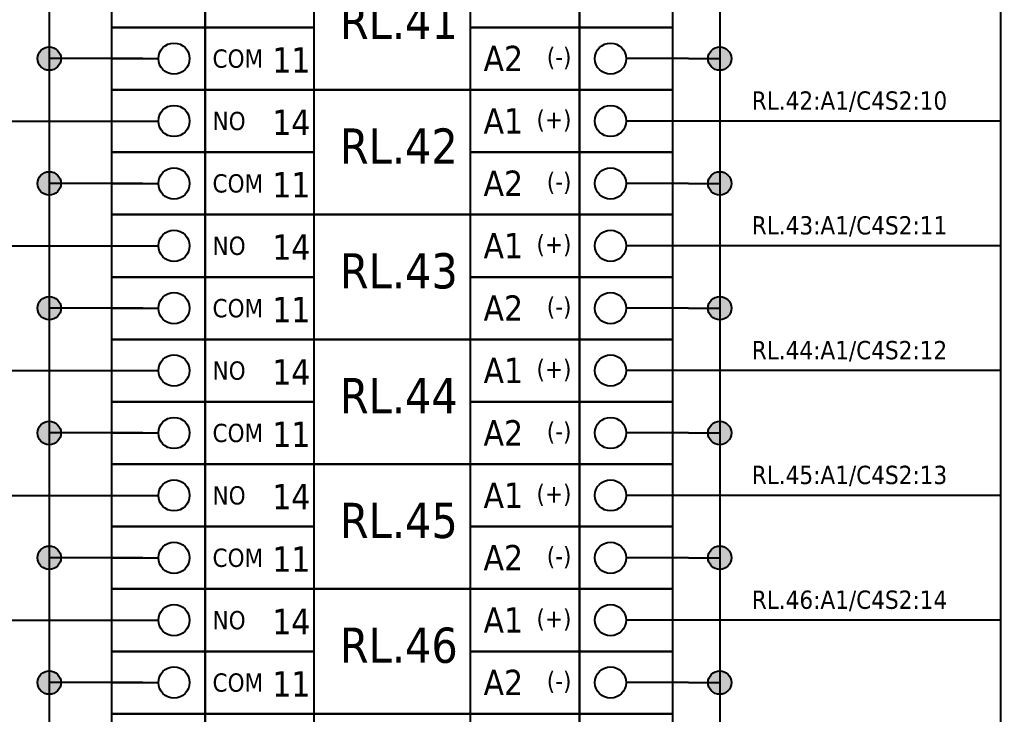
# Model space of a CAD drawing. Header units: millimetres. Extents: x 0 to 1792788, y -13 to 262234.
# Drawn here: x 236.1 to 299, y 171 to 215.5 of the extents above; entities that cross this region are included whole.
import ezdxf
from ezdxf.enums import TextEntityAlignment as Align

# ---------------------------------------------------------------- set-up
doc = ezdxf.new("R2010")
doc.units = ezdxf.units.MM
doc.linetypes.add('EPL_DASHDOT', pattern=[1, 0.8, -0.1, 0, -0.1])
for name, color, linetype, lineweight in [('EPLAN300', 5, 'Continuous', 25), ('EPLAN302', 5, 'Continuous', 25), ('EPLAN305', 5, 'Continuous', 25), ('EPLAN307', 134, 'EPL_DASHDOT', 25), ('EPLAN311', 7, 'Continuous', 25), ('EPLAN317', 7, 'Continuous', 25), ('EPLAN400', 5, 'Continuous', 35), ('EPLAN405', 7, 'Continuous', 25), ('EPLAN420', 7, 'Continuous', 35), ('EPLAN421', 5, 'Continuous', 35), ('EPLAN440', 73, 'Continuous', 35), ('EPLAN500', 7, 'Continuous', 35), ('EPLAN501', 7, 'Continuous', 35), ('EPLAN502', 7, 'Continuous', 35), ('EPLAN503', 7, 'Continuous', 35), ('EPLAN504', 7, 'Continuous', 35)]:
    doc.layers.add(name, color=color, linetype=linetype, lineweight=lineweight)
doc.styles.add('Tahoma', font='')
doc.styles.get('Tahoma').set_extended_font_data('Tahoma')

# ---------------------------------------------------------------- blocks, each defined once
blk = doc.blocks.new('EPLSYM_LibrarySPECIAL_Symbol17_Variant3_Placement1')
at = {"layer": 'EPLAN302', "lineweight": 25, "ltscale": 4}
blk.add_line((4, 0), (1, 0), dxfattribs=at)
blk.add_circle((0, 0), 1, dxfattribs=at)
at = {"layer": 'EPLAN420', "color": 7, "style": 'Tahoma'}
blk.add_attdef('17_20036', text='', height=1.6254, dxfattribs=at).set_placement((-1.5, -0.16254), align=Align.MIDDLE_RIGHT)
at = {"layer": 'EPLAN421', "color": 5, "style": 'Tahoma'}
blk.add_attdef('17_20039', text='', height=1.1739, dxfattribs=at).set_placement((3, 1), align=Align.BOTTOM_RIGHT)
blk = doc.blocks.new('EPLSYM_LibrarySPECIAL_Symbol17_Variant1_Placement1')
at = {"layer": 'EPLAN302', "lineweight": 25, "ltscale": 4}
blk.add_line((-4, 0), (-1, 0), dxfattribs=at)
blk.add_circle((0, 0), 1, dxfattribs=at)
at = {"layer": 'EPLAN420', "color": 7, "style": 'Tahoma'}
blk.add_attdef('17_20036', text='', height=1.6254, dxfattribs=at).set_placement((1.5, -0.16254), align=Align.MIDDLE_LEFT)
at = {"layer": 'EPLAN421', "color": 5, "style": 'Tahoma'}
blk.add_attdef('17_20039', text='', height=1.1739, dxfattribs=at).set_placement((-3, 1), align=Align.BOTTOM_LEFT)
blk = doc.blocks.new('EPLSYM_LibrarySPECIAL_Symbol2_Variant0_Placement1_8')
at = {"layer": 'EPLAN307', "lineweight": 25, "ltscale": 4}
blk.add_lwpolyline([(0, -8), (36, -8), (36, 0), (0, 0)], close=True, dxfattribs=at)
at = {"layer": 'EPLAN400', "color": 5, "style": 'Tahoma'}
blk.add_attdef('88_20010', text='', height=2.2575, dxfattribs=at).set_placement((-1.5, -0.9515), align=Align.TOP_CENTER)
at = {"layer": 'EPLAN500', "color": 7, "style": 'Tahoma'}
blk.add_attdef('88_20027', text='', height=1.6254, dxfattribs=at).set_placement((-1.5, -4.57508), align=Align.TOP_RIGHT)
at = {"layer": 'EPLAN501', "color": 7, "style": 'Tahoma'}
blk.add_attdef('88_20011', text='', height=1.6254, dxfattribs=at).set_placement((-1.5, -9.97508), align=Align.TOP_RIGHT)
at = {"layer": 'EPLAN502', "color": 7, "style": 'Tahoma'}
blk.add_attdef('88_20025', text='', height=1.6254, dxfattribs=at).set_placement((-1.5, -12.67508), align=Align.TOP_RIGHT)
at = {"layer": 'EPLAN503', "color": 7, "style": 'Tahoma'}
blk.add_attdef('88_20024', text='', height=1.6254, dxfattribs=at).set_placement((-1.5, -15.37508), align=Align.TOP_RIGHT)
at = {"layer": 'EPLAN504', "color": 7, "style": 'Tahoma'}
blk.add_attdef('88_20901[1]', text='', height=1.6254, dxfattribs=at).set_placement((-1.5, -7.27508), align=Align.TOP_RIGHT)
blk = doc.blocks.new('EPLSYM_LibrarySPECIAL_Symbol0_Variant0_Placement1_8')
at = {"layer": 'EPLAN305', "lineweight": 25, "ltscale": 4}
blk.add_lwpolyline([(0, -8), (36, -8), (36, 0), (0, 0)], close=True, dxfattribs=at)
at = {"layer": 'EPLAN400', "color": 5, "style": 'Tahoma'}
blk.add_attdef('17_20010', text='', height=2.2575, dxfattribs=at).set_placement((-1.5, -0.9515), align=Align.TOP_CENTER)
at = {"layer": 'EPLAN440', "color": 73, "style": 'Tahoma'}
blk.add_attdef('17_20300', text='', height=1.6254, dxfattribs=at).set_placement((-1.5, -4.57508), align=Align.TOP_RIGHT)
at = {"layer": 'EPLAN500', "color": 7, "style": 'Tahoma'}
blk.add_attdef('17_20027', text='', height=1.6254, dxfattribs=at).set_placement((-1.5, -7.27508), align=Align.TOP_RIGHT)
at = {"layer": 'EPLAN501', "color": 7, "style": 'Tahoma'}
blk.add_attdef('17_20011', text='', height=1.6254, dxfattribs=at).set_placement((-1.5, -12.67508), align=Align.TOP_RIGHT)
at = {"layer": 'EPLAN502', "color": 7, "style": 'Tahoma'}
blk.add_attdef('17_20025', text='', height=1.6254, dxfattribs=at).set_placement((-1.5, -15.37508), align=Align.TOP_RIGHT)
at = {"layer": 'EPLAN503', "color": 7, "style": 'Tahoma'}
blk.add_attdef('17_20024', text='', height=1.6254, dxfattribs=at).set_placement((-1.5, -18.07508), align=Align.TOP_RIGHT)
at = {"layer": 'EPLAN504', "color": 7, "style": 'Tahoma'}
blk.add_attdef('17_20901[1]', text='', height=1.6254, dxfattribs=at).set_placement((-1.5, -9.97508), align=Align.TOP_RIGHT)
blk = doc.blocks.new('EPLSYM_LibrarySPECIAL_Symbol2_Variant0_Placement1_9')
at = {"layer": 'EPLAN307', "lineweight": 25, "ltscale": 4}
blk.add_lwpolyline([(0, -8), (36, -8), (36, 0), (0, 0)], close=True, dxfattribs=at)
at = {"layer": 'EPLAN400', "color": 5, "style": 'Tahoma'}
blk.add_attdef('88_20010', text='', height=2.2575, dxfattribs=at).set_placement((-1.5, -0.9515), align=Align.TOP_CENTER)
at = {"layer": 'EPLAN500', "color": 7, "style": 'Tahoma'}
blk.add_attdef('88_20027', text='', height=1.6254, dxfattribs=at).set_placement((-1.5, -4.57508), align=Align.TOP_RIGHT)
at = {"layer": 'EPLAN501', "color": 7, "style": 'Tahoma'}
blk.add_attdef('88_20011', text='', height=1.6254, dxfattribs=at).set_placement((-1.5, -9.97508), align=Align.TOP_RIGHT)
at = {"layer": 'EPLAN502', "color": 7, "style": 'Tahoma'}
blk.add_attdef('88_20025', text='', height=1.6254, dxfattribs=at).set_placement((-1.5, -12.67508), align=Align.TOP_RIGHT)
at = {"layer": 'EPLAN503', "color": 7, "style": 'Tahoma'}
blk.add_attdef('88_20024', text='', height=1.6254, dxfattribs=at).set_placement((-1.5, -15.37508), align=Align.TOP_RIGHT)
at = {"layer": 'EPLAN504', "color": 7, "style": 'Tahoma'}
blk.add_attdef('88_20901[1]', text='', height=1.6254, dxfattribs=at).set_placement((-1.5, -7.27508), align=Align.TOP_RIGHT)
blk = doc.blocks.new('EPLSYM_LibrarySPECIAL_Symbol0_Variant0_Placement1_9')
at = {"layer": 'EPLAN305', "lineweight": 25, "ltscale": 4}
blk.add_lwpolyline([(0, -8), (36, -8), (36, 0), (0, 0)], close=True, dxfattribs=at)
at = {"layer": 'EPLAN400', "color": 5, "style": 'Tahoma'}
blk.add_attdef('17_20010', text='', height=2.2575, dxfattribs=at).set_placement((-1.5, -0.9515), align=Align.TOP_CENTER)
at = {"layer": 'EPLAN440', "color": 73, "style": 'Tahoma'}
blk.add_attdef('17_20300', text='', height=1.6254, dxfattribs=at).set_placement((-1.5, -4.57508), align=Align.TOP_RIGHT)
at = {"layer": 'EPLAN500', "color": 7, "style": 'Tahoma'}
blk.add_attdef('17_20027', text='', height=1.6254, dxfattribs=at).set_placement((-1.5, -7.27508), align=Align.TOP_RIGHT)
at = {"layer": 'EPLAN501', "color": 7, "style": 'Tahoma'}
blk.add_attdef('17_20011', text='', height=1.6254, dxfattribs=at).set_placement((-1.5, -12.67508), align=Align.TOP_RIGHT)
at = {"layer": 'EPLAN502', "color": 7, "style": 'Tahoma'}
blk.add_attdef('17_20025', text='', height=1.6254, dxfattribs=at).set_placement((-1.5, -15.37508), align=Align.TOP_RIGHT)
at = {"layer": 'EPLAN503', "color": 7, "style": 'Tahoma'}
blk.add_attdef('17_20024', text='', height=1.6254, dxfattribs=at).set_placement((-1.5, -18.07508), align=Align.TOP_RIGHT)
at = {"layer": 'EPLAN504', "color": 7, "style": 'Tahoma'}
blk.add_attdef('17_20901[1]', text='', height=1.6254, dxfattribs=at).set_placement((-1.5, -9.97508), align=Align.TOP_RIGHT)
blk = doc.blocks.new('EPLSYM_LibrarySPECIAL_Symbol2_Variant0_Placement1_10')
at = {"layer": 'EPLAN307', "lineweight": 25, "ltscale": 4}
blk.add_lwpolyline([(0, -8), (36, -8), (36, 0), (0, 0)], close=True, dxfattribs=at)
at = {"layer": 'EPLAN400', "color": 5, "style": 'Tahoma'}
blk.add_attdef('88_20010', text='', height=2.2575, dxfattribs=at).set_placement((-1.5, -0.9515), align=Align.TOP_CENTER)
at = {"layer": 'EPLAN500', "color": 7, "style": 'Tahoma'}
blk.add_attdef('88_20027', text='', height=1.6254, dxfattribs=at).set_placement((-1.5, -4.57508), align=Align.TOP_RIGHT)
at = {"layer": 'EPLAN501', "color": 7, "style": 'Tahoma'}
blk.add_attdef('88_20011', text='', height=1.6254, dxfattribs=at).set_placement((-1.5, -9.97508), align=Align.TOP_RIGHT)
at = {"layer": 'EPLAN502', "color": 7, "style": 'Tahoma'}
blk.add_attdef('88_20025', text='', height=1.6254, dxfattribs=at).set_placement((-1.5, -12.67508), align=Align.TOP_RIGHT)
at = {"layer": 'EPLAN503', "color": 7, "style": 'Tahoma'}
blk.add_attdef('88_20024', text='', height=1.6254, dxfattribs=at).set_placement((-1.5, -15.37508), align=Align.TOP_RIGHT)
at = {"layer": 'EPLAN504', "color": 7, "style": 'Tahoma'}
blk.add_attdef('88_20901[1]', text='', height=1.6254, dxfattribs=at).set_placement((-1.5, -7.27508), align=Align.TOP_RIGHT)
blk = doc.blocks.new('EPLSYM_LibrarySPECIAL_Symbol0_Variant0_Placement1_10')
at = {"layer": 'EPLAN305', "lineweight": 25, "ltscale": 4}
blk.add_lwpolyline([(0, -8), (36, -8), (36, 0), (0, 0)], close=True, dxfattribs=at)
at = {"layer": 'EPLAN400', "color": 5, "style": 'Tahoma'}
blk.add_attdef('17_20010', text='', height=2.2575, dxfattribs=at).set_placement((-1.5, -0.9515), align=Align.TOP_CENTER)
at = {"layer": 'EPLAN440', "color": 73, "style": 'Tahoma'}
blk.add_attdef('17_20300', text='', height=1.6254, dxfattribs=at).set_placement((-1.5, -4.57508), align=Align.TOP_RIGHT)
at = {"layer": 'EPLAN500', "color": 7, "style": 'Tahoma'}
blk.add_attdef('17_20027', text='', height=1.6254, dxfattribs=at).set_placement((-1.5, -7.27508), align=Align.TOP_RIGHT)
at = {"layer": 'EPLAN501', "color": 7, "style": 'Tahoma'}
blk.add_attdef('17_20011', text='', height=1.6254, dxfattribs=at).set_placement((-1.5, -12.67508), align=Align.TOP_RIGHT)
at = {"layer": 'EPLAN502', "color": 7, "style": 'Tahoma'}
blk.add_attdef('17_20025', text='', height=1.6254, dxfattribs=at).set_placement((-1.5, -15.37508), align=Align.TOP_RIGHT)
at = {"layer": 'EPLAN503', "color": 7, "style": 'Tahoma'}
blk.add_attdef('17_20024', text='', height=1.6254, dxfattribs=at).set_placement((-1.5, -18.07508), align=Align.TOP_RIGHT)
at = {"layer": 'EPLAN504', "color": 7, "style": 'Tahoma'}
blk.add_attdef('17_20901[1]', text='', height=1.6254, dxfattribs=at).set_placement((-1.5, -9.97508), align=Align.TOP_RIGHT)
blk = doc.blocks.new('EPLSYM_LibrarySPECIAL_Symbol2_Variant0_Placement1_11')
at = {"layer": 'EPLAN307', "lineweight": 25, "ltscale": 4}
blk.add_lwpolyline([(0, -8), (36, -8), (36, 0), (0, 0)], close=True, dxfattribs=at)
at = {"layer": 'EPLAN400', "color": 5, "style": 'Tahoma'}
blk.add_attdef('88_20010', text='', height=2.2575, dxfattribs=at).set_placement((-1.5, -0.9515), align=Align.TOP_CENTER)
at = {"layer": 'EPLAN500', "color": 7, "style": 'Tahoma'}
blk.add_attdef('88_20027', text='', height=1.6254, dxfattribs=at).set_placement((-1.5, -4.57508), align=Align.TOP_RIGHT)
at = {"layer": 'EPLAN501', "color": 7, "style": 'Tahoma'}
blk.add_attdef('88_20011', text='', height=1.6254, dxfattribs=at).set_placement((-1.5, -9.97508), align=Align.TOP_RIGHT)
at = {"layer": 'EPLAN502', "color": 7, "style": 'Tahoma'}
blk.add_attdef('88_20025', text='', height=1.6254, dxfattribs=at).set_placement((-1.5, -12.67508), align=Align.TOP_RIGHT)
at = {"layer": 'EPLAN503', "color": 7, "style": 'Tahoma'}
blk.add_attdef('88_20024', text='', height=1.6254, dxfattribs=at).set_placement((-1.5, -15.37508), align=Align.TOP_RIGHT)
at = {"layer": 'EPLAN504', "color": 7, "style": 'Tahoma'}
blk.add_attdef('88_20901[1]', text='', height=1.6254, dxfattribs=at).set_placement((-1.5, -7.27508), align=Align.TOP_RIGHT)
blk = doc.blocks.new('EPLSYM_LibrarySPECIAL_Symbol0_Variant0_Placement1_11')
at = {"layer": 'EPLAN305', "lineweight": 25, "ltscale": 4}
blk.add_lwpolyline([(0, -8), (36, -8), (36, 0), (0, 0)], close=True, dxfattribs=at)
at = {"layer": 'EPLAN400', "color": 5, "style": 'Tahoma'}
blk.add_attdef('17_20010', text='', height=2.2575, dxfattribs=at).set_placement((-1.5, -0.9515), align=Align.TOP_CENTER)
at = {"layer": 'EPLAN440', "color": 73, "style": 'Tahoma'}
blk.add_attdef('17_20300', text='', height=1.6254, dxfattribs=at).set_placement((-1.5, -4.57508), align=Align.TOP_RIGHT)
at = {"layer": 'EPLAN500', "color": 7, "style": 'Tahoma'}
blk.add_attdef('17_20027', text='', height=1.6254, dxfattribs=at).set_placement((-1.5, -7.27508), align=Align.TOP_RIGHT)
at = {"layer": 'EPLAN501', "color": 7, "style": 'Tahoma'}
blk.add_attdef('17_20011', text='', height=1.6254, dxfattribs=at).set_placement((-1.5, -12.67508), align=Align.TOP_RIGHT)
at = {"layer": 'EPLAN502', "color": 7, "style": 'Tahoma'}
blk.add_attdef('17_20025', text='', height=1.6254, dxfattribs=at).set_placement((-1.5, -15.37508), align=Align.TOP_RIGHT)
at = {"layer": 'EPLAN503', "color": 7, "style": 'Tahoma'}
blk.add_attdef('17_20024', text='', height=1.6254, dxfattribs=at).set_placement((-1.5, -18.07508), align=Align.TOP_RIGHT)
at = {"layer": 'EPLAN504', "color": 7, "style": 'Tahoma'}
blk.add_attdef('17_20901[1]', text='', height=1.6254, dxfattribs=at).set_placement((-1.5, -9.97508), align=Align.TOP_RIGHT)
blk = doc.blocks.new('EPLSYM_LibrarySPECIAL_Symbol2_Variant0_Placement1_12')
at = {"layer": 'EPLAN307', "lineweight": 25, "ltscale": 4}
blk.add_lwpolyline([(0, -8), (36, -8), (36, 0), (0, 0)], close=True, dxfattribs=at)
at = {"layer": 'EPLAN400', "color": 5, "style": 'Tahoma'}
blk.add_attdef('88_20010', text='', height=2.2575, dxfattribs=at).set_placement((-1.5, -0.9515), align=Align.TOP_CENTER)
at = {"layer": 'EPLAN500', "color": 7, "style": 'Tahoma'}
blk.add_attdef('88_20027', text='', height=1.6254, dxfattribs=at).set_placement((-1.5, -4.57508), align=Align.TOP_RIGHT)
at = {"layer": 'EPLAN501', "color": 7, "style": 'Tahoma'}
blk.add_attdef('88_20011', text='', height=1.6254, dxfattribs=at).set_placement((-1.5, -9.97508), align=Align.TOP_RIGHT)
at = {"layer": 'EPLAN502', "color": 7, "style": 'Tahoma'}
blk.add_attdef('88_20025', text='', height=1.6254, dxfattribs=at).set_placement((-1.5, -12.67508), align=Align.TOP_RIGHT)
at = {"layer": 'EPLAN503', "color": 7, "style": 'Tahoma'}
blk.add_attdef('88_20024', text='', height=1.6254, dxfattribs=at).set_placement((-1.5, -15.37508), align=Align.TOP_RIGHT)
at = {"layer": 'EPLAN504', "color": 7, "style": 'Tahoma'}
blk.add_attdef('88_20901[1]', text='', height=1.6254, dxfattribs=at).set_placement((-1.5, -7.27508), align=Align.TOP_RIGHT)
blk = doc.blocks.new('EPLSYM_LibrarySPECIAL_Symbol0_Variant0_Placement1_12')
at = {"layer": 'EPLAN305', "lineweight": 25, "ltscale": 4}
blk.add_lwpolyline([(0, -8), (36, -8), (36, 0), (0, 0)], close=True, dxfattribs=at)
at = {"layer": 'EPLAN400', "color": 5, "style": 'Tahoma'}
blk.add_attdef('17_20010', text='', height=2.2575, dxfattribs=at).set_placement((-1.5, -0.9515), align=Align.TOP_CENTER)
at = {"layer": 'EPLAN440', "color": 73, "style": 'Tahoma'}
blk.add_attdef('17_20300', text='', height=1.6254, dxfattribs=at).set_placement((-1.5, -4.57508), align=Align.TOP_RIGHT)
at = {"layer": 'EPLAN500', "color": 7, "style": 'Tahoma'}
blk.add_attdef('17_20027', text='', height=1.6254, dxfattribs=at).set_placement((-1.5, -7.27508), align=Align.TOP_RIGHT)
at = {"layer": 'EPLAN501', "color": 7, "style": 'Tahoma'}
blk.add_attdef('17_20011', text='', height=1.6254, dxfattribs=at).set_placement((-1.5, -12.67508), align=Align.TOP_RIGHT)
at = {"layer": 'EPLAN502', "color": 7, "style": 'Tahoma'}
blk.add_attdef('17_20025', text='', height=1.6254, dxfattribs=at).set_placement((-1.5, -15.37508), align=Align.TOP_RIGHT)
at = {"layer": 'EPLAN503', "color": 7, "style": 'Tahoma'}
blk.add_attdef('17_20024', text='', height=1.6254, dxfattribs=at).set_placement((-1.5, -18.07508), align=Align.TOP_RIGHT)
at = {"layer": 'EPLAN504', "color": 7, "style": 'Tahoma'}
blk.add_attdef('17_20901[1]', text='', height=1.6254, dxfattribs=at).set_placement((-1.5, -9.97508), align=Align.TOP_RIGHT)
blk = doc.blocks.new('EPLSYM_LibrarySPECIAL_Symbol2_Variant0_Placement1_13')
at = {"layer": 'EPLAN307', "lineweight": 25, "ltscale": 4}
blk.add_lwpolyline([(0, -8), (36, -8), (36, 0), (0, 0)], close=True, dxfattribs=at)
at = {"layer": 'EPLAN400', "color": 5, "style": 'Tahoma'}
blk.add_attdef('88_20010', text='', height=2.2575, dxfattribs=at).set_placement((-1.5, -0.9515), align=Align.TOP_CENTER)
at = {"layer": 'EPLAN500', "color": 7, "style": 'Tahoma'}
blk.add_attdef('88_20027', text='', height=1.6254, dxfattribs=at).set_placement((-1.5, -4.57508), align=Align.TOP_RIGHT)
at = {"layer": 'EPLAN501', "color": 7, "style": 'Tahoma'}
blk.add_attdef('88_20011', text='', height=1.6254, dxfattribs=at).set_placement((-1.5, -9.97508), align=Align.TOP_RIGHT)
at = {"layer": 'EPLAN502', "color": 7, "style": 'Tahoma'}
blk.add_attdef('88_20025', text='', height=1.6254, dxfattribs=at).set_placement((-1.5, -12.67508), align=Align.TOP_RIGHT)
at = {"layer": 'EPLAN503', "color": 7, "style": 'Tahoma'}
blk.add_attdef('88_20024', text='', height=1.6254, dxfattribs=at).set_placement((-1.5, -15.37508), align=Align.TOP_RIGHT)
at = {"layer": 'EPLAN504', "color": 7, "style": 'Tahoma'}
blk.add_attdef('88_20901[1]', text='', height=1.6254, dxfattribs=at).set_placement((-1.5, -7.27508), align=Align.TOP_RIGHT)
blk = doc.blocks.new('EPLSYM_LibrarySPECIAL_Symbol0_Variant0_Placement1_13')
at = {"layer": 'EPLAN305', "lineweight": 25, "ltscale": 4}
blk.add_lwpolyline([(0, -8), (36, -8), (36, 0), (0, 0)], close=True, dxfattribs=at)
at = {"layer": 'EPLAN400', "color": 5, "style": 'Tahoma'}
blk.add_attdef('17_20010', text='', height=2.2575, dxfattribs=at).set_placement((-1.5, -0.9515), align=Align.TOP_CENTER)
at = {"layer": 'EPLAN440', "color": 73, "style": 'Tahoma'}
blk.add_attdef('17_20300', text='', height=1.6254, dxfattribs=at).set_placement((-1.5, -4.57508), align=Align.TOP_RIGHT)
at = {"layer": 'EPLAN500', "color": 7, "style": 'Tahoma'}
blk.add_attdef('17_20027', text='', height=1.6254, dxfattribs=at).set_placement((-1.5, -7.27508), align=Align.TOP_RIGHT)
at = {"layer": 'EPLAN501', "color": 7, "style": 'Tahoma'}
blk.add_attdef('17_20011', text='', height=1.6254, dxfattribs=at).set_placement((-1.5, -12.67508), align=Align.TOP_RIGHT)
at = {"layer": 'EPLAN502', "color": 7, "style": 'Tahoma'}
blk.add_attdef('17_20025', text='', height=1.6254, dxfattribs=at).set_placement((-1.5, -15.37508), align=Align.TOP_RIGHT)
at = {"layer": 'EPLAN503', "color": 7, "style": 'Tahoma'}
blk.add_attdef('17_20024', text='', height=1.6254, dxfattribs=at).set_placement((-1.5, -18.07508), align=Align.TOP_RIGHT)
at = {"layer": 'EPLAN504', "color": 7, "style": 'Tahoma'}
blk.add_attdef('17_20901[1]', text='', height=1.6254, dxfattribs=at).set_placement((-1.5, -9.97508), align=Align.TOP_RIGHT)
blk = doc.blocks.new('EPLSYM_LibrarySPECIAL_Symbol2_Variant0_Placement1_14')
at = {"layer": 'EPLAN307', "lineweight": 25, "ltscale": 4}
blk.add_lwpolyline([(0, -8), (36, -8), (36, 0), (0, 0)], close=True, dxfattribs=at)
at = {"layer": 'EPLAN400', "color": 5, "style": 'Tahoma'}
blk.add_attdef('88_20010', text='', height=2.2575, dxfattribs=at).set_placement((-1.5, -0.9515), align=Align.TOP_CENTER)
at = {"layer": 'EPLAN500', "color": 7, "style": 'Tahoma'}
blk.add_attdef('88_20027', text='', height=1.6254, dxfattribs=at).set_placement((-1.5, -4.57508), align=Align.TOP_RIGHT)
at = {"layer": 'EPLAN501', "color": 7, "style": 'Tahoma'}
blk.add_attdef('88_20011', text='', height=1.6254, dxfattribs=at).set_placement((-1.5, -9.97508), align=Align.TOP_RIGHT)
at = {"layer": 'EPLAN502', "color": 7, "style": 'Tahoma'}
blk.add_attdef('88_20025', text='', height=1.6254, dxfattribs=at).set_placement((-1.5, -12.67508), align=Align.TOP_RIGHT)
at = {"layer": 'EPLAN503', "color": 7, "style": 'Tahoma'}
blk.add_attdef('88_20024', text='', height=1.6254, dxfattribs=at).set_placement((-1.5, -15.37508), align=Align.TOP_RIGHT)
at = {"layer": 'EPLAN504', "color": 7, "style": 'Tahoma'}
blk.add_attdef('88_20901[1]', text='', height=1.6254, dxfattribs=at).set_placement((-1.5, -7.27508), align=Align.TOP_RIGHT)
blk = doc.blocks.new('EPLSYM_LibrarySPECIAL_Symbol0_Variant0_Placement1_14')
at = {"layer": 'EPLAN305', "lineweight": 25, "ltscale": 4}
blk.add_lwpolyline([(0, -8), (36, -8), (36, 0), (0, 0)], close=True, dxfattribs=at)
at = {"layer": 'EPLAN400', "color": 5, "style": 'Tahoma'}
blk.add_attdef('17_20010', text='', height=2.2575, dxfattribs=at).set_placement((-1.5, -0.9515), align=Align.TOP_CENTER)
at = {"layer": 'EPLAN440', "color": 73, "style": 'Tahoma'}
blk.add_attdef('17_20300', text='', height=1.6254, dxfattribs=at).set_placement((-1.5, -4.57508), align=Align.TOP_RIGHT)
at = {"layer": 'EPLAN500', "color": 7, "style": 'Tahoma'}
blk.add_attdef('17_20027', text='', height=1.6254, dxfattribs=at).set_placement((-1.5, -7.27508), align=Align.TOP_RIGHT)
at = {"layer": 'EPLAN501', "color": 7, "style": 'Tahoma'}
blk.add_attdef('17_20011', text='', height=1.6254, dxfattribs=at).set_placement((-1.5, -12.67508), align=Align.TOP_RIGHT)
at = {"layer": 'EPLAN502', "color": 7, "style": 'Tahoma'}
blk.add_attdef('17_20025', text='', height=1.6254, dxfattribs=at).set_placement((-1.5, -15.37508), align=Align.TOP_RIGHT)
at = {"layer": 'EPLAN503', "color": 7, "style": 'Tahoma'}
blk.add_attdef('17_20024', text='', height=1.6254, dxfattribs=at).set_placement((-1.5, -18.07508), align=Align.TOP_RIGHT)
at = {"layer": 'EPLAN504', "color": 7, "style": 'Tahoma'}
blk.add_attdef('17_20901[1]', text='', height=1.6254, dxfattribs=at).set_placement((-1.5, -9.97508), align=Align.TOP_RIGHT)
blk = doc.blocks.new('EPLSYM_LibrarySPECIAL_Symbol308_Variant0_Placement0')
at = {"layer": 'EPLAN405', "color": 7, "style": 'Tahoma'}
for tag, p in [('17_31011', (1.5, 6.35)), ('17_31002', (1.5, 0.5))]:
    blk.add_attdef(tag, text='', height=1.174, dxfattribs=at).set_placement(p, align=Align.BOTTOM_LEFT)
for tag, p in [('17_31004', (1.5, 4.4)), ('17_31003', (1.5, 2.45))]:
    blk.add_attdef(tag, p, '', height=1.174, dxfattribs=at)

msp = doc.modelspace()

# ---------------------------------------------------------------- hatches: boundary and pattern name
at = {"layer": 'EPLAN311', "linetype": 'Continuous', "lineweight": 25, "ltscale": 4}
h = msp.add_hatch(color=7, dxfattribs=at)
edge = h.paths.add_edge_path(flags=0)
edge.add_arc((238, 213), 0.75, 0, 360)
h = msp.add_hatch(color=7, dxfattribs=at)
edge = h.paths.add_edge_path(flags=0)
edge.add_arc((281, 213), 0.75, 0, 360)
h = msp.add_hatch(color=7, dxfattribs=at)
edge = h.paths.add_edge_path(flags=0)
edge.add_arc((238, 205), 0.75, 0, 360)
h = msp.add_hatch(color=7, dxfattribs=at)
edge = h.paths.add_edge_path(flags=0)
edge.add_arc((281, 205), 0.75, 0, 360)
h = msp.add_hatch(color=7, dxfattribs=at)
edge = h.paths.add_edge_path(flags=0)
edge.add_arc((238, 197), 0.75, 0, 360)
h = msp.add_hatch(color=7, dxfattribs=at)
edge = h.paths.add_edge_path(flags=0)
edge.add_arc((281, 197), 0.75, 0, 360)
h = msp.add_hatch(color=7, dxfattribs=at)
edge = h.paths.add_edge_path(flags=0)
edge.add_arc((238, 189), 0.75, 0, 360)
h = msp.add_hatch(color=7, dxfattribs=at)
edge = h.paths.add_edge_path(flags=0)
edge.add_arc((281, 189), 0.75, 0, 360)
h = msp.add_hatch(color=7, dxfattribs=at)
edge = h.paths.add_edge_path(flags=0)
edge.add_arc((238, 181), 0.75, 0, 360)
h = msp.add_hatch(color=7, dxfattribs=at)
edge = h.paths.add_edge_path(flags=0)
edge.add_arc((281, 181), 0.75, 0, 360)
h = msp.add_hatch(color=7, dxfattribs=at)
edge = h.paths.add_edge_path(flags=0)
edge.add_arc((238, 173), 0.75, 0, 360)
h = msp.add_hatch(color=7, dxfattribs=at)
edge = h.paths.add_edge_path(flags=0)
edge.add_arc((281, 173), 0.75, 0, 360)

# ---------------------------------------------------------------- linework, layer by layer
at = {"layer": 'EPLAN300', "lineweight": 25, "ltscale": 4}
for points in [[(242, 215), (248, 215), (248, 219), (242, 219)], [(248, 211), (272, 211), (272, 219), (248, 219)], [(248, 215), (255, 215), (255, 219), (248, 219)], [(265, 215), (272, 215), (272, 219), (265, 219)], [(272, 215), (278, 215), (278, 219), (272, 219)], [(242, 211), (248, 211), (248, 215), (242, 215)], [(248, 211), (255, 211), (255, 215), (248, 215)], [(265, 211), (272, 211), (272, 215), (265, 215)], [(272, 211), (278, 211), (278, 215), (272, 215)], [(242, 207), (248, 207), (248, 211), (242, 211)], [(248, 203), (272, 203), (272, 211), (248, 211)], [(248, 207), (255, 207), (255, 211), (248, 211)], [(265, 207), (272, 207), (272, 211), (265, 211)], [(272, 207), (278, 207), (278, 211), (272, 211)], [(242, 203), (248, 203), (248, 207), (242, 207)], [(248, 203), (255, 203), (255, 207), (248, 207)], [(265, 203), (272, 203), (272, 207), (265, 207)], [(272, 203), (278, 203), (278, 207), (272, 207)], [(242, 199), (248, 199), (248, 203), (242, 203)], [(248, 195), (272, 195), (272, 203), (248, 203)], [(248, 199), (255, 199), (255, 203), (248, 203)], [(265, 199), (272, 199), (272, 203), (265, 203)], [(272, 199), (278, 199), (278, 203), (272, 203)], [(242, 195), (248, 195), (248, 199), (242, 199)], [(248, 195), (255, 195), (255, 199), (248, 199)], [(265, 195), (272, 195), (272, 199), (265, 199)], [(272, 195), (278, 195), (278, 199), (272, 199)], [(242, 191), (248, 191), (248, 195), (242, 195)], [(248, 187), (272, 187), (272, 195), (248, 195)], [(248, 191), (255, 191), (255, 195), (248, 195)], [(265, 191), (272, 191), (272, 195), (265, 195)], [(272, 191), (278, 191), (278, 195), (272, 195)], [(242, 187), (248, 187), (248, 191), (242, 191)], [(248, 187), (255, 187), (255, 191), (248, 191)], [(265, 187), (272, 187), (272, 191), (265, 191)], [(272, 187), (278, 187), (278, 191), (272, 191)], [(242, 183), (248, 183), (248, 187), (242, 187)], [(248, 179), (272, 179), (272, 187), (248, 187)], [(248, 183), (255, 183), (255, 187), (248, 187)], [(265, 183), (272, 183), (272, 187), (265, 187)], [(272, 183), (278, 183), (278, 187), (272, 187)], [(242, 179), (248, 179), (248, 183), (242, 183)], [(248, 179), (255, 179), (255, 183), (248, 183)], [(265, 179), (272, 179), (272, 183), (265, 183)], [(272, 179), (278, 179), (278, 183), (272, 183)], [(242, 175), (248, 175), (248, 179), (242, 179)], [(248, 171), (272, 171), (272, 179), (248, 179)], [(248, 175), (255, 175), (255, 179), (248, 179)], [(265, 175), (272, 175), (272, 179), (265, 179)], [(272, 175), (278, 175), (278, 179), (272, 179)], [(242, 171), (248, 171), (248, 175), (242, 175)], [(248, 171), (255, 171), (255, 175), (248, 175)], [(265, 171), (272, 171), (272, 175), (265, 175)], [(272, 171), (278, 171), (278, 175), (272, 175)], [(242, 167), (248, 167), (248, 171), (242, 171)], [(248, 163), (272, 163), (272, 171), (248, 171)], [(248, 167), (255, 167), (255, 171), (248, 171)], [(265, 167), (272, 167), (272, 171), (265, 171)], [(272, 167), (278, 167), (278, 171), (272, 171)]]:
    msp.add_lwpolyline(points, close=True, dxfattribs=at)
at = {"layer": 'EPLAN311', "ltscale": 4}
for p, q in [((281, 221), (281, 213)), ((238, 220), (238, 213)), ((238, 213), (238, 205)), ((244, 213), (240, 213)), ((279, 213), (276, 213)), ((281, 213), (281, 205)), ((299, 209), (297, 209)), ((238, 205), (238, 197)), ((244, 205), (240, 205)), ((279, 205), (276, 205)), ((281, 205), (281, 197)), ((299, 201), (297, 201)), ((238, 197), (238, 189)), ((244, 197), (240, 197)), ((279, 197), (276, 197)), ((281, 197), (281, 189)), ((299, 193), (297, 193)), ((238, 189), (238, 181)), ((244, 189), (240, 189)), ((279, 189), (276, 189)), ((281, 189), (281, 181)), ((299, 185), (297, 185)), ((238, 181), (238, 173)), ((244, 181), (240, 181)), ((279, 181), (276, 181)), ((281, 181), (281, 173)), ((299, 177), (297, 177)), ((238, 173), (238, 165)), ((244, 173), (240, 173)), ((279, 173), (276, 173)), ((281, 173), (281, 165))]:
    msp.add_line(p, q, dxfattribs=at)
at = {"layer": 'EPLAN311', "color": 7, "linetype": 'Continuous', "lineweight": 25, "ltscale": 4}
for p, q in [((238, 215), (238, 211)), ((281, 215), (281, 211)), ((240, 213), (238, 213)), ((279, 213), (281, 213)), ((238, 207), (238, 203)), ((281, 207), (281, 203)), ((240, 205), (238, 205)), ((279, 205), (281, 205)), ((238, 199), (238, 195)), ((281, 199), (281, 195)), ((240, 197), (238, 197)), ((279, 197), (281, 197)), ((238, 191), (238, 187)), ((281, 191), (281, 187)), ((240, 189), (238, 189)), ((279, 189), (281, 189)), ((238, 183), (238, 179)), ((281, 183), (281, 179)), ((240, 181), (238, 181)), ((279, 181), (281, 181)), ((238, 175), (238, 171)), ((281, 175), (281, 171)), ((240, 173), (238, 173)), ((279, 173), (281, 173))]:
    msp.add_line(p, q, dxfattribs=at)
at = {"layer": 'EPLAN311', "color": 7, "ltscale": 4}
for p, q in [((184.05, 209), (244, 209)), ((299, 209), (276, 209)), ((184.05, 201), (244, 201)), ((299, 201), (276, 201)), ((184.05, 193), (244, 193)), ((299, 193), (276, 193)), ((184.05, 185), (244, 185)), ((299, 185), (276, 185)), ((184.05, 177), (244, 177)), ((299, 177), (276, 177))]:
    msp.add_line(p, q, dxfattribs=at)
at = {"layer": 'EPLAN311', "color": 7, "linetype": 'Continuous', "lineweight": 25, "ltscale": 4}
for centre in [(238, 213), (281, 213), (238, 205), (281, 205), (238, 197), (281, 197), (238, 189), (281, 189), (238, 181), (281, 181), (238, 173), (281, 173)]:
    msp.add_circle(centre, 0.75, dxfattribs=at)
at = {"layer": 'EPLAN317', "lineweight": 25, "ltscale": 4}
for p, q in [((299, 219), (299, 215)), ((299, 217), (299, 209)), ((299, 211), (299, 207)), ((299, 209), (299, 201)), ((299, 203), (299, 199)), ((299, 201), (299, 193)), ((299, 195), (299, 191)), ((299, 193), (299, 185)), ((299, 187), (299, 183)), ((299, 185), (299, 177)), ((299, 179), (299, 175)), ((299, 177), (299, 169)), ((299, 171), (299, 167))]:
    msp.add_line(p, q, dxfattribs=at)

# ---------------------------------------------------------------- block references
for name, p in [('EPLSYM_LibrarySPECIAL_Symbol2_Variant0_Placement1_8', (242, 219)), ('EPLSYM_LibrarySPECIAL_Symbol2_Variant0_Placement1_9', (242, 211)), ('EPLSYM_LibrarySPECIAL_Symbol2_Variant0_Placement1_10', (242, 203)), ('EPLSYM_LibrarySPECIAL_Symbol2_Variant0_Placement1_11', (242, 195)), ('EPLSYM_LibrarySPECIAL_Symbol2_Variant0_Placement1_12', (242, 187)), ('EPLSYM_LibrarySPECIAL_Symbol2_Variant0_Placement1_13', (242, 179)), ('EPLSYM_LibrarySPECIAL_Symbol2_Variant0_Placement1_14', (242, 171))]:
    msp.add_blockref(name, p)
ref = msp.add_blockref('EPLSYM_LibrarySPECIAL_Symbol0_Variant0_Placement1_8', (242, 219))
ref.add_attrib('17_20010', 'RL.41', dxfattribs={"layer": 'EPLAN400', "color": 5, "height": 2.2575, "style": 'Tahoma'}).set_placement((260.419, 216.525), align=Align.TOP_CENTER)
ref = msp.add_blockref('EPLSYM_LibrarySPECIAL_Symbol17_Variant1_Placement1', (246, 213))
ref.add_attrib('17_20039', 'COM', dxfattribs={"layer": 'EPLAN421', "color": 5, "height": 1.1739, "style": 'Tahoma'}).set_placement((248.471, 212.063), align=Align.BOTTOM_LEFT)
ref.add_attrib('17_20036', '11', dxfattribs={"layer": 'EPLAN420', "color": 7, "height": 1.6254, "style": 'Tahoma'}).set_placement((252.304, 212.915), align=Align.MIDDLE_LEFT)
ref = msp.add_blockref('EPLSYM_LibrarySPECIAL_Symbol17_Variant3_Placement1', (274, 213))
ref.add_attrib('17_20039', '(-)', dxfattribs={"layer": 'EPLAN421', "color": 5, "height": 1.1739, "style": 'Tahoma'}).set_placement((271.49, 212.182), align=Align.BOTTOM_RIGHT)
ref.add_attrib('17_20036', 'A2', dxfattribs={"layer": 'EPLAN420', "color": 7, "height": 1.6254, "style": 'Tahoma'}).set_placement((268.386, 213.01), align=Align.MIDDLE_RIGHT)
ref = msp.add_blockref('EPLSYM_LibrarySPECIAL_Symbol0_Variant0_Placement1_9', (242, 211))
ref.add_attrib('17_20010', 'RL.42', dxfattribs={"layer": 'EPLAN400', "color": 5, "height": 2.2575, "style": 'Tahoma'}).set_placement((260.419, 208.525), align=Align.TOP_CENTER)
ref = msp.add_blockref('EPLSYM_LibrarySPECIAL_Symbol308_Variant0_Placement0', (283, 209))
ref.add_attrib('17_31011', 'RL.42:A1/C4S2:10', dxfattribs={"layer": 'EPLAN405', "color": 7, "height": 1.1739, "style": 'Tahoma'}).set_placement((283.055, 209.374), align=Align.BOTTOM_LEFT)
ref = msp.add_blockref('EPLSYM_LibrarySPECIAL_Symbol17_Variant1_Placement1', (246, 209))
ref.add_attrib('17_20039', 'NO', dxfattribs={"layer": 'EPLAN421', "color": 5, "height": 1.1739, "style": 'Tahoma'}).set_placement((248.471, 208.063), align=Align.BOTTOM_LEFT)
ref.add_attrib('17_20036', '14', dxfattribs={"layer": 'EPLAN420', "color": 7, "height": 1.6254, "style": 'Tahoma'}).set_placement((252.304, 208.915), align=Align.MIDDLE_LEFT)
ref = msp.add_blockref('EPLSYM_LibrarySPECIAL_Symbol17_Variant3_Placement1', (274, 209))
ref.add_attrib('17_20039', '(+)', dxfattribs={"layer": 'EPLAN421', "color": 5, "height": 1.1739, "style": 'Tahoma'}).set_placement((271.49, 208.182), align=Align.BOTTOM_RIGHT)
ref.add_attrib('17_20036', 'A1', dxfattribs={"layer": 'EPLAN420', "color": 7, "height": 1.6254, "style": 'Tahoma'}).set_placement((268.386, 209.01), align=Align.MIDDLE_RIGHT)
ref = msp.add_blockref('EPLSYM_LibrarySPECIAL_Symbol17_Variant1_Placement1', (246, 205))
ref.add_attrib('17_20039', 'COM', dxfattribs={"layer": 'EPLAN421', "color": 5, "height": 1.1739, "style": 'Tahoma'}).set_placement((248.471, 204.063), align=Align.BOTTOM_LEFT)
ref.add_attrib('17_20036', '11', dxfattribs={"layer": 'EPLAN420', "color": 7, "height": 1.6254, "style": 'Tahoma'}).set_placement((252.304, 204.915), align=Align.MIDDLE_LEFT)
ref = msp.add_blockref('EPLSYM_LibrarySPECIAL_Symbol17_Variant3_Placement1', (274, 205))
ref.add_attrib('17_20039', '(-)', dxfattribs={"layer": 'EPLAN421', "color": 5, "height": 1.1739, "style": 'Tahoma'}).set_placement((271.49, 204.182), align=Align.BOTTOM_RIGHT)
ref.add_attrib('17_20036', 'A2', dxfattribs={"layer": 'EPLAN420', "color": 7, "height": 1.6254, "style": 'Tahoma'}).set_placement((268.386, 205.01), align=Align.MIDDLE_RIGHT)
ref = msp.add_blockref('EPLSYM_LibrarySPECIAL_Symbol0_Variant0_Placement1_10', (242, 203))
ref.add_attrib('17_20010', 'RL.43', dxfattribs={"layer": 'EPLAN400', "color": 5, "height": 2.2575, "style": 'Tahoma'}).set_placement((260.419, 200.525), align=Align.TOP_CENTER)
ref = msp.add_blockref('EPLSYM_LibrarySPECIAL_Symbol308_Variant0_Placement0', (283, 201))
ref.add_attrib('17_31011', 'RL.43:A1/C4S2:11', dxfattribs={"layer": 'EPLAN405', "color": 7, "height": 1.1739, "style": 'Tahoma'}).set_placement((283.055, 201.374), align=Align.BOTTOM_LEFT)
ref = msp.add_blockref('EPLSYM_LibrarySPECIAL_Symbol17_Variant1_Placement1', (246, 201))
ref.add_attrib('17_20039', 'NO', dxfattribs={"layer": 'EPLAN421', "color": 5, "height": 1.1739, "style": 'Tahoma'}).set_placement((248.471, 200.063), align=Align.BOTTOM_LEFT)
ref.add_attrib('17_20036', '14', dxfattribs={"layer": 'EPLAN420', "color": 7, "height": 1.6254, "style": 'Tahoma'}).set_placement((252.304, 200.915), align=Align.MIDDLE_LEFT)
ref = msp.add_blockref('EPLSYM_LibrarySPECIAL_Symbol17_Variant3_Placement1', (274, 201))
ref.add_attrib('17_20039', '(+)', dxfattribs={"layer": 'EPLAN421', "color": 5, "height": 1.1739, "style": 'Tahoma'}).set_placement((271.49, 200.182), align=Align.BOTTOM_RIGHT)
ref.add_attrib('17_20036', 'A1', dxfattribs={"layer": 'EPLAN420', "color": 7, "height": 1.6254, "style": 'Tahoma'}).set_placement((268.386, 201.01), align=Align.MIDDLE_RIGHT)
ref = msp.add_blockref('EPLSYM_LibrarySPECIAL_Symbol17_Variant1_Placement1', (246, 197))
ref.add_attrib('17_20039', 'COM', dxfattribs={"layer": 'EPLAN421', "color": 5, "height": 1.1739, "style": 'Tahoma'}).set_placement((248.471, 196.063), align=Align.BOTTOM_LEFT)
ref.add_attrib('17_20036', '11', dxfattribs={"layer": 'EPLAN420', "color": 7, "height": 1.6254, "style": 'Tahoma'}).set_placement((252.304, 196.915), align=Align.MIDDLE_LEFT)
ref = msp.add_blockref('EPLSYM_LibrarySPECIAL_Symbol17_Variant3_Placement1', (274, 197))
ref.add_attrib('17_20039', '(-)', dxfattribs={"layer": 'EPLAN421', "color": 5, "height": 1.1739, "style": 'Tahoma'}).set_placement((271.49, 196.182), align=Align.BOTTOM_RIGHT)
ref.add_attrib('17_20036', 'A2', dxfattribs={"layer": 'EPLAN420', "color": 7, "height": 1.6254, "style": 'Tahoma'}).set_placement((268.386, 197.01), align=Align.MIDDLE_RIGHT)
ref = msp.add_blockref('EPLSYM_LibrarySPECIAL_Symbol0_Variant0_Placement1_11', (242, 195))
ref.add_attrib('17_20010', 'RL.44', dxfattribs={"layer": 'EPLAN400', "color": 5, "height": 2.2575, "style": 'Tahoma'}).set_placement((260.419, 192.525), align=Align.TOP_CENTER)
ref = msp.add_blockref('EPLSYM_LibrarySPECIAL_Symbol308_Variant0_Placement0', (283, 193))
ref.add_attrib('17_31011', 'RL.44:A1/C4S2:12', dxfattribs={"layer": 'EPLAN405', "color": 7, "height": 1.1739, "style": 'Tahoma'}).set_placement((283.055, 193.374), align=Align.BOTTOM_LEFT)
ref = msp.add_blockref('EPLSYM_LibrarySPECIAL_Symbol17_Variant1_Placement1', (246, 193))
ref.add_attrib('17_20039', 'NO', dxfattribs={"layer": 'EPLAN421', "color": 5, "height": 1.1739, "style": 'Tahoma'}).set_placement((248.471, 192.063), align=Align.BOTTOM_LEFT)
ref.add_attrib('17_20036', '14', dxfattribs={"layer": 'EPLAN420', "color": 7, "height": 1.6254, "style": 'Tahoma'}).set_placement((252.304, 192.915), align=Align.MIDDLE_LEFT)
ref = msp.add_blockref('EPLSYM_LibrarySPECIAL_Symbol17_Variant3_Placement1', (274, 193))
ref.add_attrib('17_20039', '(+)', dxfattribs={"layer": 'EPLAN421', "color": 5, "height": 1.1739, "style": 'Tahoma'}).set_placement((271.49, 192.182), align=Align.BOTTOM_RIGHT)
ref.add_attrib('17_20036', 'A1', dxfattribs={"layer": 'EPLAN420', "color": 7, "height": 1.6254, "style": 'Tahoma'}).set_placement((268.386, 193.01), align=Align.MIDDLE_RIGHT)
ref = msp.add_blockref('EPLSYM_LibrarySPECIAL_Symbol17_Variant1_Placement1', (246, 189))
ref.add_attrib('17_20039', 'COM', dxfattribs={"layer": 'EPLAN421', "color": 5, "height": 1.1739, "style": 'Tahoma'}).set_placement((248.471, 188.063), align=Align.BOTTOM_LEFT)
ref.add_attrib('17_20036', '11', dxfattribs={"layer": 'EPLAN420', "color": 7, "height": 1.6254, "style": 'Tahoma'}).set_placement((252.304, 188.915), align=Align.MIDDLE_LEFT)
ref = msp.add_blockref('EPLSYM_LibrarySPECIAL_Symbol17_Variant3_Placement1', (274, 189))
ref.add_attrib('17_20039', '(-)', dxfattribs={"layer": 'EPLAN421', "color": 5, "height": 1.1739, "style": 'Tahoma'}).set_placement((271.49, 188.182), align=Align.BOTTOM_RIGHT)
ref.add_attrib('17_20036', 'A2', dxfattribs={"layer": 'EPLAN420', "color": 7, "height": 1.6254, "style": 'Tahoma'}).set_placement((268.386, 189.01), align=Align.MIDDLE_RIGHT)
ref = msp.add_blockref('EPLSYM_LibrarySPECIAL_Symbol0_Variant0_Placement1_12', (242, 187))
ref.add_attrib('17_20010', 'RL.45', dxfattribs={"layer": 'EPLAN400', "color": 5, "height": 2.2575, "style": 'Tahoma'}).set_placement((260.419, 184.525), align=Align.TOP_CENTER)
ref = msp.add_blockref('EPLSYM_LibrarySPECIAL_Symbol308_Variant0_Placement0', (283, 185))
ref.add_attrib('17_31011', 'RL.45:A1/C4S2:13', dxfattribs={"layer": 'EPLAN405', "color": 7, "height": 1.1739, "style": 'Tahoma'}).set_placement((283.055, 185.374), align=Align.BOTTOM_LEFT)
ref = msp.add_blockref('EPLSYM_LibrarySPECIAL_Symbol17_Variant1_Placement1', (246, 185))
ref.add_attrib('17_20039', 'NO', dxfattribs={"layer": 'EPLAN421', "color": 5, "height": 1.1739, "style": 'Tahoma'}).set_placement((248.471, 184.063), align=Align.BOTTOM_LEFT)
ref.add_attrib('17_20036', '14', dxfattribs={"layer": 'EPLAN420', "color": 7, "height": 1.6254, "style": 'Tahoma'}).set_placement((252.304, 184.915), align=Align.MIDDLE_LEFT)
ref = msp.add_blockref('EPLSYM_LibrarySPECIAL_Symbol17_Variant3_Placement1', (274, 185))
ref.add_attrib('17_20039', '(+)', dxfattribs={"layer": 'EPLAN421', "color": 5, "height": 1.1739, "style": 'Tahoma'}).set_placement((271.49, 184.182), align=Align.BOTTOM_RIGHT)
ref.add_attrib('17_20036', 'A1', dxfattribs={"layer": 'EPLAN420', "color": 7, "height": 1.6254, "style": 'Tahoma'}).set_placement((268.386, 185.01), align=Align.MIDDLE_RIGHT)
ref = msp.add_blockref('EPLSYM_LibrarySPECIAL_Symbol17_Variant1_Placement1', (246, 181))
ref.add_attrib('17_20039', 'COM', dxfattribs={"layer": 'EPLAN421', "color": 5, "height": 1.1739, "style": 'Tahoma'}).set_placement((248.471, 180.063), align=Align.BOTTOM_LEFT)
ref.add_attrib('17_20036', '11', dxfattribs={"layer": 'EPLAN420', "color": 7, "height": 1.6254, "style": 'Tahoma'}).set_placement((252.304, 180.915), align=Align.MIDDLE_LEFT)
ref = msp.add_blockref('EPLSYM_LibrarySPECIAL_Symbol17_Variant3_Placement1', (274, 181))
ref.add_attrib('17_20039', '(-)', dxfattribs={"layer": 'EPLAN421', "color": 5, "height": 1.1739, "style": 'Tahoma'}).set_placement((271.49, 180.182), align=Align.BOTTOM_RIGHT)
ref.add_attrib('17_20036', 'A2', dxfattribs={"layer": 'EPLAN420', "color": 7, "height": 1.6254, "style": 'Tahoma'}).set_placement((268.386, 181.01), align=Align.MIDDLE_RIGHT)
ref = msp.add_blockref('EPLSYM_LibrarySPECIAL_Symbol0_Variant0_Placement1_13', (242, 179))
ref.add_attrib('17_20010', 'RL.46', dxfattribs={"layer": 'EPLAN400', "color": 5, "height": 2.2575, "style": 'Tahoma'}).set_placement((260.419, 176.525), align=Align.TOP_CENTER)
ref = msp.add_blockref('EPLSYM_LibrarySPECIAL_Symbol308_Variant0_Placement0', (283, 177))
ref.add_attrib('17_31011', 'RL.46:A1/C4S2:14', dxfattribs={"layer": 'EPLAN405', "color": 7, "height": 1.1739, "style": 'Tahoma'}).set_placement((283.055, 177.374), align=Align.BOTTOM_LEFT)
ref = msp.add_blockref('EPLSYM_LibrarySPECIAL_Symbol17_Variant1_Placement1', (246, 177))
ref.add_attrib('17_20039', 'NO', dxfattribs={"layer": 'EPLAN421', "color": 5, "height": 1.1739, "style": 'Tahoma'}).set_placement((248.471, 176.063), align=Align.BOTTOM_LEFT)
ref.add_attrib('17_20036', '14', dxfattribs={"layer": 'EPLAN420', "color": 7, "height": 1.6254, "style": 'Tahoma'}).set_placement((252.304, 176.915), align=Align.MIDDLE_LEFT)
ref = msp.add_blockref('EPLSYM_LibrarySPECIAL_Symbol17_Variant3_Placement1', (274, 177))
ref.add_attrib('17_20039', '(+)', dxfattribs={"layer": 'EPLAN421', "color": 5, "height": 1.1739, "style": 'Tahoma'}).set_placement((271.49, 176.182), align=Align.BOTTOM_RIGHT)
ref.add_attrib('17_20036', 'A1', dxfattribs={"layer": 'EPLAN420', "color": 7, "height": 1.6254, "style": 'Tahoma'}).set_placement((268.386, 177.01), align=Align.MIDDLE_RIGHT)
ref = msp.add_blockref('EPLSYM_LibrarySPECIAL_Symbol17_Variant1_Placement1', (246, 173))
ref.add_attrib('17_20039', 'COM', dxfattribs={"layer": 'EPLAN421', "color": 5, "height": 1.1739, "style": 'Tahoma'}).set_placement((248.471, 172.063), align=Align.BOTTOM_LEFT)
ref.add_attrib('17_20036', '11', dxfattribs={"layer": 'EPLAN420', "color": 7, "height": 1.6254, "style": 'Tahoma'}).set_placement((252.304, 172.915), align=Align.MIDDLE_LEFT)
ref = msp.add_blockref('EPLSYM_LibrarySPECIAL_Symbol17_Variant3_Placement1', (274, 173))
ref.add_attrib('17_20039', '(-)', dxfattribs={"layer": 'EPLAN421', "color": 5, "height": 1.1739, "style": 'Tahoma'}).set_placement((271.49, 172.182), align=Align.BOTTOM_RIGHT)
ref.add_attrib('17_20036', 'A2', dxfattribs={"layer": 'EPLAN420', "color": 7, "height": 1.6254, "style": 'Tahoma'}).set_placement((268.386, 173.01), align=Align.MIDDLE_RIGHT)
ref = msp.add_blockref('EPLSYM_LibrarySPECIAL_Symbol0_Variant0_Placement1_14', (242, 171))
ref.add_attrib('17_20010', 'RL.47', dxfattribs={"layer": 'EPLAN400', "color": 5, "height": 2.2575, "style": 'Tahoma'}).set_placement((260.419, 168.525), align=Align.TOP_CENTER)

doc.saveas('drawing.dxf')
